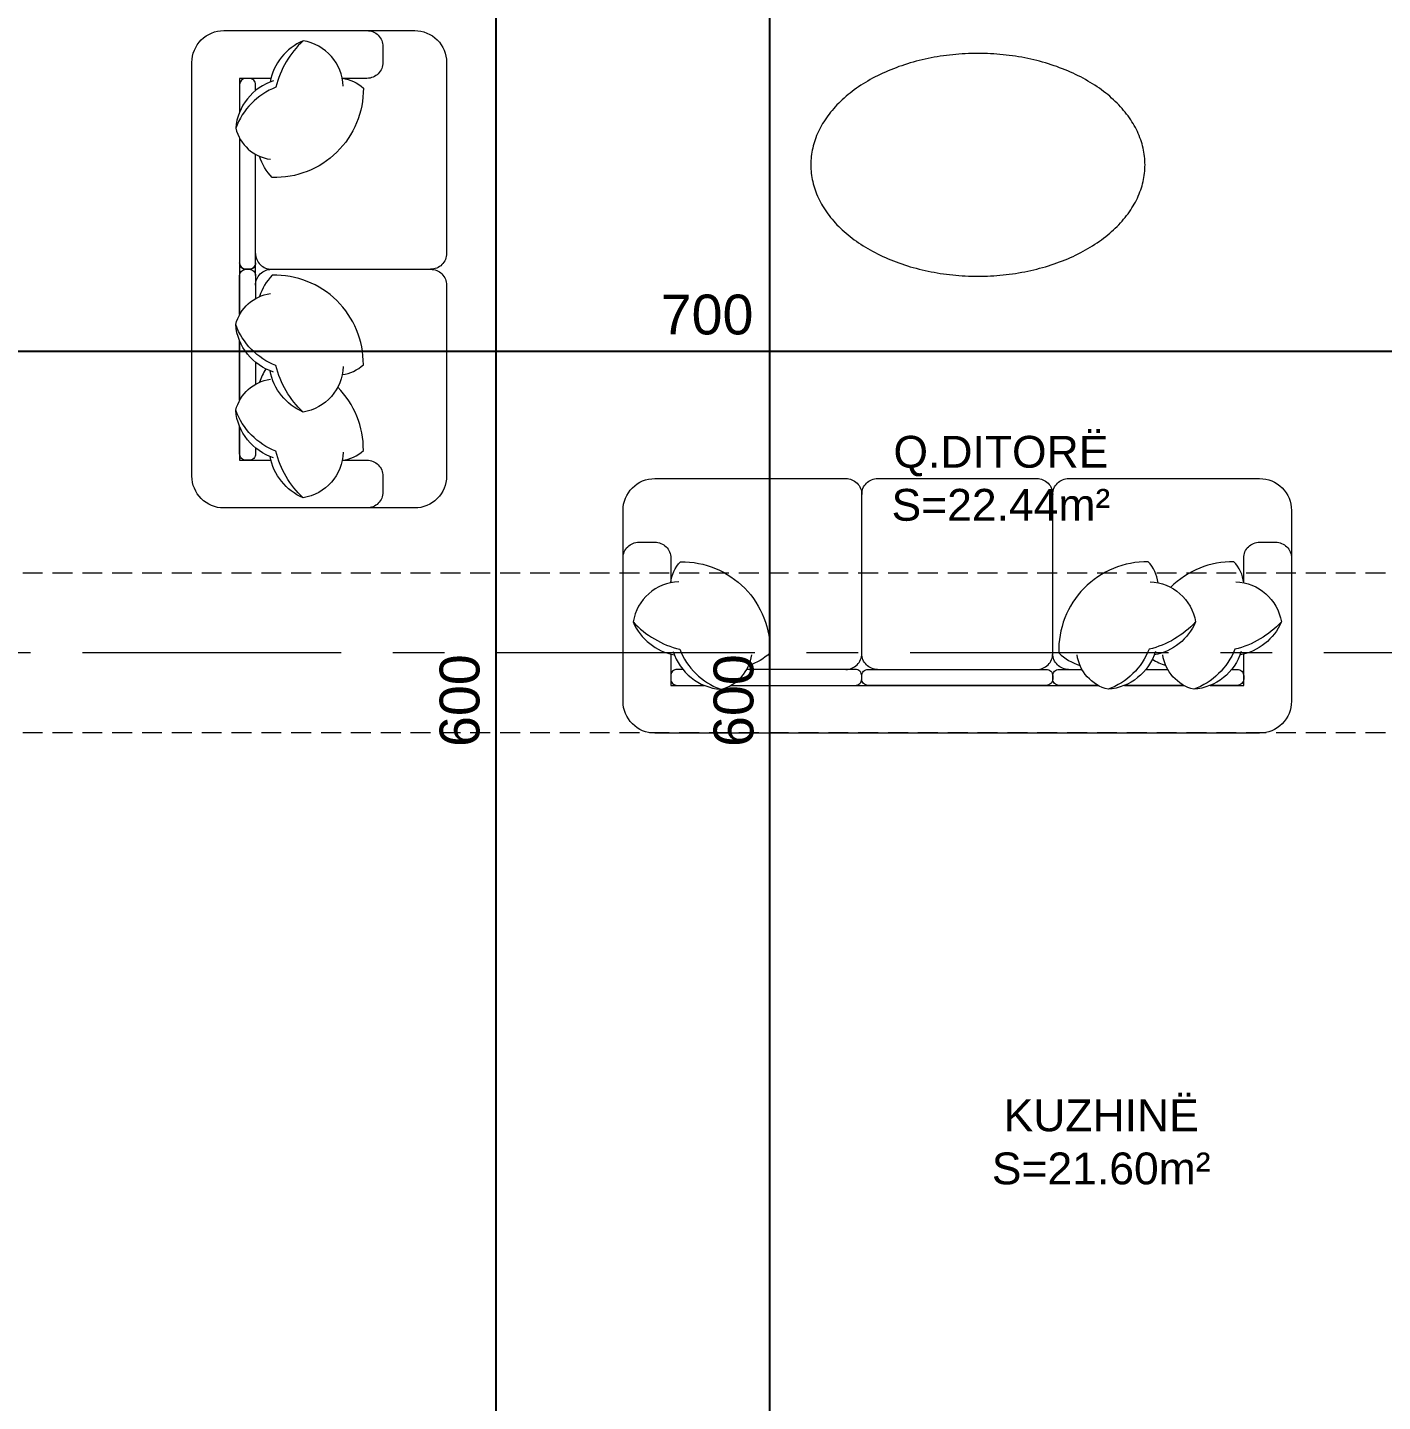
# Model space of a CAD drawing. Header units: centimetres. Extents: x 99002 to 104403, y -55119 to -48358.
# Drawn here: x 102530.8 to 102956.5, y -53657.6 to -53225.8 of the extents above; entities that cross this region are included whole.
import ezdxf

# ---------------------------------------------------------------- set-up
doc = ezdxf.new("R2010")
doc.units = ezdxf.units.CM
doc.header["$LTSCALE"] = 50
doc.header["$MEASUREMENT"] = 0
doc.linetypes.add('AXES', pattern=[2, 1.25, -0.25, 0.25, -0.25])
doc.linetypes.add('CACHE', pattern=[0.375, 0.25, -0.125])
doc.layers.get('0').update_dxf_attribs({"color": 8})
doc.layers.add('AXES', color=10, linetype='AXES')
doc.layers.add('COTE 50ème', color=1, linetype='Continuous')
for name, color, linetype, lineweight in [('BETON CACHE', 4, 'CACHE', 5), ('MACONNERIE COUPE', 7, 'Continuous', 30), ('mobilimi', 8, 'Continuous', 9)]:
    doc.layers.add(name, color=color, linetype=linetype, lineweight=lineweight)
doc.layers.add('DEMOL', color=7, linetype='Continuous', lineweight=60, true_color=0xb38600)
doc.styles.add('RS_TEXT_1.50', font='arial.ttf', dxfattribs={"height": 12.5})
doc.styles.add('RS_TXT_50', font='arial.ttf', dxfattribs={"height": 12.5})
doc.dimstyles.new('RS_50CM_LINEAIRE', dxfattribs={"dimscale": 5, "dimtxt": 12.5, "dimasz": 1.5, "dimexe": 1, "dimexo": 2.5, "dimgap": 1, "dimtad": 1, "dimdec": 1, "dimrnd": 0.5, "dimdsep": 46, "dimtxsty": 'RS_TXT_50', "dimblk1": 'ARCHTICK', "dimblk2": 'ARCHTICK', "dimsah": 1, "dimcen": 2.5, "dimdle": 1, "dimclrt": 4, "dimadec": 0, "dimazin": 2, "dimtfac": 1, "dimtdec": 1, "dimtix": 1, "dimtmove": 2, "dimatfit": 3, "dimfxl": 1, "dimtolj": 1, "dimtzin": 0, "dimarcsym": 0})

# ---------------------------------------------------------------- blocks, each defined once
blk = doc.blocks.new('A$Cb79da119')
at = {"layer": 'AXES', "lineweight": 5, "ltscale": 1.3}
blk.add_line((3195, -2560), (-1985, -2560), dxfattribs=at)
blk = doc.blocks.new('_ArchTick')
at = {"color": 0, "linetype": 'ByBlock', "const_width": 0.15}
blk.add_lwpolyline([(-0.5, -0.5), (0.5, 0.5)], dxfattribs=at)
blk = doc.blocks.new('*D1370')
at = {"layer": 'COTE 50ème', "color": 0, "lineweight": -2, "ltscale": 0.5, "transparency": 16777216}
for p, q in [((102394.34, -53366.95), (102394.34, -53322.5)), ((103094.34, -53357.42), (103094.34, -53322.5)), ((102389.34, -53327.5), (103099.34, -53327.5))]:
    blk.add_line(p, q, dxfattribs=at)
at = {"layer": 'Defpoints', "color": 0, "ltscale": 0.5, "transparency": 16777216}
for p in [(103094.34, -53327.5), (103094.34, -53369.92), (102394.34, -53379.45)]:
    blk.add_point(p, dxfattribs=at)
at = {"layer": 'COTE 50ème', "color": 0, "lineweight": -2, "ltscale": 0.5, "transparency": 16777216, "xscale": 7.5, "yscale": 7.5, "zscale": 7.5, "rotation": 180}
blk.add_blockref('_ArchTick', (102394.34, -53327.5), dxfattribs=at)
at = {"layer": 'COTE 50ème', "color": 0, "lineweight": -2, "ltscale": 0.5, "transparency": 16777216, "xscale": 7.5, "yscale": 7.5, "zscale": 7.5}
blk.add_blockref('_ArchTick', (103094.34, -53327.5), dxfattribs=at)
at = {"layer": 'COTE 50ème', "color": 4, "ltscale": 0.5, "transparency": 16777216, "insert": (102744.34, -53316.12), "char_height": 12.5, "attachment_point": 5, "style": 'RS_TXT_50'}
blk.add_mtext('\\A1;700', dxfattribs=at)
blk = doc.blocks.new('*D1453')
at = {"layer": 'COTE 50ème', "color": 0, "lineweight": -2, "ltscale": 0.5, "transparency": 16777216}
for p, q in [((102764.1, -53742.36), (102764.1, -53132.36)), ((102790.07, -53137.36), (102759.1, -53137.36)), ((102767.76, -53737.36), (102759.1, -53737.36))]:
    blk.add_line(p, q, dxfattribs=at)
at = {"layer": 'Defpoints', "color": 0, "ltscale": 0.5, "transparency": 16777216}
for p in [(102764.1, -53137.36), (102802.57, -53137.36), (102780.26, -53737.36)]:
    blk.add_point(p, dxfattribs=at)
at = {"layer": 'COTE 50ème', "color": 0, "lineweight": -2, "ltscale": 0.5, "transparency": 16777216, "xscale": 7.5, "yscale": 7.5, "zscale": 7.5}
for p, rotation in [((102764.1, -53137.36), 90), ((102764.1, -53737.36), 270)]:
    blk.add_blockref('_ArchTick', p, dxfattribs=dict(at, rotation=rotation))
at = {"layer": 'COTE 50ème', "color": 4, "ltscale": 0.5, "transparency": 16777216, "insert": (102752.72, -53437.36), "char_height": 12.5, "attachment_point": 5, "rotation": 90, "style": 'RS_TXT_50'}
blk.add_mtext('\\A1;600', dxfattribs=at)
blk = doc.blocks.new('*D1462')
at = {"layer": 'COTE 50ème', "color": 0, "lineweight": -2, "ltscale": 0.5, "transparency": 16777216}
for p, q in [((102678.05, -53742.36), (102678.05, -53132.36)), ((102577.13, -53137.36), (102683.05, -53137.36)), ((102610.21, -53737.36), (102683.05, -53737.36))]:
    blk.add_line(p, q, dxfattribs=at)
at = {"layer": 'Defpoints', "color": 0, "ltscale": 0.5, "transparency": 16777216}
for p in [(102564.63, -53137.36), (102678.05, -53137.36), (102597.71, -53737.36)]:
    blk.add_point(p, dxfattribs=at)
at = {"layer": 'COTE 50ème', "color": 0, "lineweight": -2, "ltscale": 0.5, "transparency": 16777216, "xscale": 7.5, "yscale": 7.5, "zscale": 7.5}
for p, rotation in [((102678.05, -53137.36), 90), ((102678.05, -53737.36), 270)]:
    blk.add_blockref('_ArchTick', p, dxfattribs=dict(at, rotation=rotation))
at = {"layer": 'COTE 50ème', "color": 4, "ltscale": 0.5, "transparency": 16777216, "insert": (102666.66, -53437.36), "char_height": 12.5, "attachment_point": 5, "rotation": 90, "style": 'RS_TXT_50'}
blk.add_mtext('\\A1;600', dxfattribs=at)

msp = doc.modelspace()

# ---------------------------------------------------------------- linework, layer by layer
at = {"layer": 'BETON CACHE', "lineweight": 5, "ltscale": 0.5}
msp.add_lwpolyline([(103229.34, -53397.36), (101029.34, -53397.36), (101029.34, -53447.36), (103229.34, -53447.36)], close=True, dxfattribs=at)
at = {"layer": 'mobilimi'}
for points in [[(102662.5, -53296.82, -0.414214), (102657.5, -53301.82, -0.414214), (102662.5, -53306.82), (102662.5, -53366.82, -0.414214), (102652.5, -53376.82), (102592.5, -53376.82, -0.414214), (102582.5, -53366.82), (102582.5, -53236.82, -0.414214), (102592.5, -53226.82), (102652.5, -53226.82, -0.414214), (102662.5, -53236.82), (102662.5, -53296.82, -0.414214), (102657.5, -53301.82, -0.414214), (102662.5, -53306.82)], [(102637.5, -53226.82, -0.414214), (102642.5, -53231.82), (102642.5, -53236.82, -0.414214), (102637.5, -53241.82), (102629.76, -53241.82)], [(102617.45, -53230, 0.14773), (102608.86, -53244.61, 0.213343), (102596.26, -53257.51, 0.178662)], [(102630.06, -53244.33, 0.356772), (102617.45, -53230, 0.249542), (102607.07, -53242.98, -9.61688)], [(102608.18, -53242.6, 0.306663), (102596.26, -53257.51, 0.30633), (102607.14, -53267.25, -0.872847)], [(102602.5, -53245.63), (102602.5, -53243.82, 0.414214), (102600.5, -53241.82), (102599.5, -53241.82, 0.414214), (102597.5, -53243.82)], [(102597.5, -53243.82), (102597.5, -53252.34, 0.414214)], [(102629.75, -53241.81, -0.165541), (102636.36, -53244.9, -0.425989), (102607.72, -53272.98, -0.121523), (102603.77, -53266.32, 7.115464)], [(102597.5, -53260.66), (102597.5, -53299.82, 0.414214), (102599.5, -53301.82), (102600.5, -53301.82, 0.414214), (102602.5, -53299.82), (102602.5, -53265.69, 0.414214)], [(102602.5, -53296.82, 0.414214), (102607.5, -53301.82)], [(102602.5, -53296.82, 0.414214), (102607.5, -53301.82), (102657.5, -53301.82, 0.414214)], [(102597.5, -53316.05), (102597.5, -53303.82, -0.414214), (102599.5, -53301.82), (102600.5, -53301.82, -0.414214), (102602.5, -53303.82), (102602.5, -53311.01, -0.414214)], [(102602.5, -53306.82, -0.414214), (102607.5, -53301.82)], [(102602.5, -53306.82, -0.414214), (102607.5, -53301.82), (102657.5, -53301.82, -0.414214)], [(102629.75, -53334.89, 0.165541), (102636.36, -53331.8, 0.425989), (102607.72, -53303.72, 0.121523), (102603.77, -53310.39, -7.115464)], [(102608.18, -53334.11, -0.306663), (102596.26, -53319.19, -0.30633), (102607.14, -53309.45, 0.872847)], [(102617.45, -53346.7, -0.14773), (102608.86, -53332.09, -0.213343), (102596.26, -53319.19, -0.178662)], [(102597.5, -53342.98), (102597.5, -53324.37, -0.414214)], [(102602.5, -53331.07), (102602.5, -53337.95, -0.414214)], [(102605.72, -53333.13, 0.071865), (102603.77, -53337.32, -7.115464)], [(102630.06, -53332.37, -0.356772), (102617.45, -53346.7, -0.249542), (102607.07, -53333.72, 9.61688)], [(102608.18, -53361.04, -0.306663), (102596.26, -53346.13, -0.30633), (102607.14, -53336.39, 0.872847)], [(102629.75, -53361.83, 0.165541), (102636.36, -53358.74, 0.200231), (102628.31, -53338.89, 0.121523)], [(102617.45, -53373.64, -0.14773), (102608.86, -53359.02, -0.213343), (102596.26, -53346.13, -0.178662)], [(102597.5, -53359.82), (102597.5, -53351.3, -0.414214)], [(102597.5, -53351.3), (102597.5, -53361.82), (102607.33, -53361.82, -0.414214)], [(102602.5, -53358), (102602.5, -53359.82, -0.414214), (102600.5, -53361.82), (102599.5, -53361.82, -0.414214), (102597.5, -53359.82)], [(102630.06, -53359.31, -0.356772), (102617.45, -53373.64, -0.249542), (102607.07, -53360.65, 9.61688)], [(102629.76, -53361.82), (102637.5, -53361.82, -0.414214), (102642.5, -53366.82), (102642.5, -53371.82, -0.414214), (102637.5, -53376.82)], [(102787.93, -53427.57, 0.414214), (102792.93, -53422.57), (102792.93, -53372.57, 0.414214)], [(102857.93, -53427.57, -0.414214), (102852.93, -53422.57), (102852.93, -53372.57, -0.414214)], [(102717.93, -53392.57, -0.414214), (102722.93, -53387.57), (102727.93, -53387.57, -0.414214), (102732.93, -53392.57), (102732.93, -53400.32)], [(102912.93, -53400.32), (102912.93, -53392.57, -0.414214), (102917.93, -53387.57), (102922.93, -53387.57, -0.414214), (102927.93, -53392.57)], [(102732.92, -53400.32, -0.165541), (102736.02, -53393.71, -0.425989), (102764.1, -53422.36, -0.121523), (102757.43, -53426.3, 7.115464)], [(102886.01, -53400.32, 0.165541), (102882.92, -53393.71, 0.425989), (102854.83, -53422.36, 0.121523), (102861.5, -53426.3, -7.115464)], [(102912.94, -53400.32, 0.165541), (102909.85, -53393.71, 0.200231), (102890, -53401.76, 0.121523)], [(102735.44, -53400.01, 0.356772), (102721.12, -53412.62, 0.249542), (102734.1, -53423, -9.61688)], [(102883.49, -53400.01, -0.356772), (102897.82, -53412.62, -0.249542), (102884.83, -53423, 9.61688)], [(102910.42, -53400.01, -0.356772), (102924.75, -53412.62, -0.249542), (102911.77, -53423, 9.61688)], [(102721.12, -53412.62, 0.14773), (102735.73, -53421.21, 0.213343), (102748.62, -53433.81, 0.178662)], [(102897.82, -53412.62, -0.14773), (102883.2, -53421.21, -0.213343), (102870.31, -53433.81, -0.178662)], [(102924.75, -53412.62, -0.14773), (102910.14, -53421.21, -0.213343), (102897.24, -53433.81, -0.178662)], [(102733.71, -53421.89, 0.306663), (102748.62, -53433.81, 0.30633), (102758.37, -53422.93, -0.872847)], [(102797.93, -53427.57, -0.414214), (102792.93, -53422.57)], [(102847.93, -53427.57, 0.414214), (102852.93, -53422.57)], [(102885.22, -53421.89, -0.306663), (102870.31, -53433.81, -0.30633), (102860.57, -53422.93, 0.872847)], [(102884.24, -53424.35, 0.071865), (102888.44, -53426.3, -7.115464)], [(102912.16, -53421.89, -0.306663), (102897.24, -53433.81, -0.30633), (102887.5, -53422.93, 0.872847)], [(102902.41, -53432.57), (102912.93, -53432.57), (102912.93, -53422.74, -0.414214)], [(102736.75, -53427.57), (102734.93, -53427.57, 0.414214), (102732.93, -53429.57), (102732.93, -53430.57, 0.414214), (102734.93, -53432.57)], [(102751.77, -53432.57), (102790.93, -53432.57, 0.414214), (102792.93, -53430.57), (102792.93, -53429.57, 0.414214), (102790.93, -53427.57), (102756.8, -53427.57, 0.414214)], [(102867.16, -53432.57), (102854.93, -53432.57, -0.414214), (102852.93, -53430.57), (102852.93, -53429.57, -0.414214), (102854.93, -53427.57), (102862.13, -53427.57, -0.414214)], [(102882.18, -53427.57), (102889.06, -53427.57, -0.414214)], [(102909.12, -53427.57), (102910.93, -53427.57, -0.414214), (102912.93, -53429.57), (102912.93, -53430.57, -0.414214), (102910.93, -53432.57)], [(102734.93, -53432.57), (102743.45, -53432.57, 0.414214)], [(102894.1, -53432.57), (102875.48, -53432.57, -0.414214)], [(102910.93, -53432.57), (102902.41, -53432.57, -0.414214)]]:
    msp.add_lwpolyline(points, format="xyb", dxfattribs=at)
for points in [[(102607.33, -53241.82), (102597.5, -53241.82), (102597.5, -53252.34)], [(102597.5, -53260.66), (102597.5, -53316.05)], [(102597.5, -53324.37), (102597.5, -53342.98)], [(102732.93, -53422.74), (102732.93, -53432.57), (102743.45, -53432.57)], [(102751.77, -53432.57), (102867.16, -53432.57)], [(102875.48, -53432.57), (102894.1, -53432.57)]]:
    msp.add_lwpolyline(points, dxfattribs=at)
for points in [[(102597.5, -53299.82), (102597.5, -53303.82, -0.414214), (102599.5, -53301.82), (102600.5, -53301.82, -0.414214), (102602.5, -53303.82), (102602.5, -53299.82, -0.414214), (102600.5, -53301.82), (102599.5, -53301.82, -0.414214)], [(102717.93, -53377.57, -0.414214), (102727.93, -53367.57), (102787.93, -53367.57, -0.414214), (102792.93, -53372.57, -0.414214), (102797.93, -53367.57), (102847.93, -53367.57, -0.414214), (102852.93, -53372.57, -0.414214), (102857.93, -53367.57), (102917.93, -53367.57, -0.414214), (102927.93, -53377.57), (102927.93, -53437.57, -0.414214), (102917.93, -53447.57), (102727.93, -53447.57, -0.414214), (102717.93, -53437.57)], [(102850.93, -53432.57), (102794.93, -53432.57, -0.414214), (102792.93, -53430.57), (102792.93, -53429.57, -0.414214), (102794.93, -53427.57), (102850.93, -53427.57, -0.414214), (102852.93, -53429.57), (102852.93, -53430.57, -0.414214)]]:
    msp.add_lwpolyline(points, format="xyb", close=True, dxfattribs=at)
msp.add_polyline3d([(102776.92, -53268.99, 0), (102776.93, -53269.66, 0), (102776.96, -53270.32, 0), (102777, -53270.98, 0), (102777.07, -53271.64, 0), (102777.15, -53272.3, 0), (102777.26, -53272.96, 0), (102777.38, -53273.62, 0), (102777.52, -53274.27, 0), (102777.68, -53274.93, 0), (102777.86, -53275.58, 0), (102778.05, -53276.23, 0), (102778.27, -53276.87, 0), (102778.5, -53277.52, 0), (102778.75, -53278.16, 0), (102779.02, -53278.8, 0), (102779.31, -53279.43, 0), (102779.61, -53280.06, 0), (102779.93, -53280.69, 0), (102780.28, -53281.31, 0), (102780.63, -53281.93, 0), (102781.01, -53282.54, 0), (102781.4, -53283.15, 0), (102781.81, -53283.75, 0), (102782.24, -53284.35, 0), (102782.69, -53284.94, 0), (102783.15, -53285.53, 0), (102783.62, -53286.11, 0), (102784.12, -53286.69, 0), (102784.63, -53287.25, 0), (102785.15, -53287.82, 0), (102785.7, -53288.37, 0), (102786.25, -53288.92, 0), (102786.83, -53289.46, 0), (102787.42, -53289.99, 0), (102788.02, -53290.52, 0), (102788.64, -53291.04, 0), (102789.27, -53291.55, 0), (102789.92, -53292.05, 0), (102790.58, -53292.54, 0), (102791.26, -53293.03, 0), (102791.95, -53293.51, 0), (102792.65, -53293.98, 0), (102793.36, -53294.44, 0), (102794.09, -53294.89, 0), (102794.83, -53295.33, 0), (102795.59, -53295.76, 0), (102796.35, -53296.18, 0), (102797.13, -53296.59, 0), (102797.92, -53297, 0), (102798.72, -53297.39, 0), (102799.53, -53297.77, 0), (102800.35, -53298.14, 0), (102801.19, -53298.5, 0), (102802.03, -53298.85, 0), (102802.88, -53299.19, 0), (102803.74, -53299.52, 0), (102804.61, -53299.84, 0), (102805.49, -53300.15, 0), (102806.38, -53300.45, 0), (102807.28, -53300.73, 0), (102808.19, -53301, 0), (102809.1, -53301.27, 0), (102810.02, -53301.52, 0), (102810.94, -53301.76, 0), (102811.88, -53301.98, 0), (102812.82, -53302.2, 0), (102813.76, -53302.4, 0), (102814.71, -53302.59, 0), (102815.67, -53302.77, 0), (102816.63, -53302.94, 0), (102817.6, -53303.1, 0), (102818.57, -53303.24, 0), (102819.54, -53303.37, 0), (102820.52, -53303.49, 0), (102821.5, -53303.59, 0), (102822.48, -53303.69, 0), (102823.47, -53303.77, 0), (102824.46, -53303.84, 0), (102825.45, -53303.89, 0), (102826.44, -53303.94, 0), (102827.43, -53303.97, 0), (102828.42, -53303.99, 0), (102829.42, -53303.99, 0), (102830.41, -53303.99, 0), (102831.4, -53303.97, 0), (102832.4, -53303.94, 0), (102833.39, -53303.89, 0), (102834.38, -53303.84, 0), (102835.37, -53303.77, 0), (102836.35, -53303.69, 0), (102837.34, -53303.59, 0), (102838.32, -53303.49, 0), (102839.29, -53303.37, 0), (102840.27, -53303.24, 0), (102841.24, -53303.1, 0), (102842.2, -53302.94, 0), (102843.17, -53302.77, 0), (102844.12, -53302.59, 0), (102845.07, -53302.4, 0), (102846.02, -53302.2, 0), (102846.96, -53301.98, 0), (102847.89, -53301.76, 0), (102848.82, -53301.52, 0), (102849.74, -53301.27, 0), (102850.65, -53301, 0), (102851.56, -53300.73, 0), (102852.45, -53300.45, 0), (102853.34, -53300.15, 0), (102854.22, -53299.84, 0), (102855.09, -53299.52, 0), (102855.95, -53299.19, 0), (102856.81, -53298.85, 0), (102857.65, -53298.5, 0), (102858.48, -53298.14, 0), (102859.3, -53297.77, 0), (102860.12, -53297.39, 0), (102860.92, -53297, 0), (102861.71, -53296.59, 0), (102862.48, -53296.18, 0), (102863.25, -53295.76, 0), (102864, -53295.33, 0), (102864.74, -53294.89, 0), (102865.47, -53294.44, 0), (102866.19, -53293.98, 0), (102866.89, -53293.51, 0), (102867.58, -53293.03, 0), (102868.26, -53292.54, 0), (102868.92, -53292.05, 0), (102869.56, -53291.55, 0), (102870.2, -53291.04, 0), (102870.82, -53290.52, 0), (102871.42, -53289.99, 0), (102872.01, -53289.46, 0), (102872.58, -53288.92, 0), (102873.14, -53288.37, 0), (102873.68, -53287.82, 0), (102874.21, -53287.25, 0), (102874.72, -53286.69, 0), (102875.21, -53286.11, 0), (102875.69, -53285.53, 0), (102876.15, -53284.94, 0), (102876.59, -53284.35, 0), (102877.02, -53283.75, 0), (102877.43, -53283.15, 0), (102877.83, -53282.54, 0), (102878.2, -53281.93, 0), (102878.56, -53281.31, 0), (102878.9, -53280.69, 0), (102879.22, -53280.06, 0), (102879.53, -53279.43, 0), (102879.82, -53278.8, 0), (102880.09, -53278.16, 0), (102880.34, -53277.52, 0), (102880.57, -53276.87, 0), (102880.78, -53276.23, 0), (102880.98, -53275.58, 0), (102881.16, -53274.93, 0), (102881.32, -53274.27, 0), (102881.46, -53273.62, 0), (102881.58, -53272.96, 0), (102881.68, -53272.3, 0), (102881.77, -53271.64, 0), (102881.83, -53270.98, 0), (102881.88, -53270.32, 0), (102881.91, -53269.66, 0), (102881.92, -53268.99, 0), (102881.91, -53268.33, 0), (102881.88, -53267.67, 0), (102881.83, -53267.01, 0), (102881.77, -53266.35, 0), (102881.68, -53265.69, 0), (102881.58, -53265.03, 0), (102881.46, -53264.37, 0), (102881.32, -53263.72, 0), (102881.16, -53263.06, 0), (102880.98, -53262.41, 0), (102880.78, -53261.76, 0), (102880.57, -53261.11, 0), (102880.34, -53260.47, 0), (102880.09, -53259.83, 0), (102879.82, -53259.19, 0), (102879.53, -53258.56, 0), (102879.22, -53257.93, 0), (102878.9, -53257.3, 0), (102878.56, -53256.68, 0), (102878.2, -53256.06, 0), (102877.83, -53255.45, 0), (102877.43, -53254.84, 0), (102877.02, -53254.24, 0), (102876.59, -53253.64, 0), (102876.15, -53253.05, 0), (102875.69, -53252.46, 0), (102875.21, -53251.88, 0), (102874.72, -53251.3, 0), (102874.21, -53250.74, 0), (102873.68, -53250.17, 0), (102873.14, -53249.62, 0), (102872.58, -53249.07, 0), (102872.01, -53248.53, 0), (102871.42, -53248, 0), (102870.82, -53247.47, 0), (102870.2, -53246.95, 0), (102869.56, -53246.44, 0), (102868.92, -53245.94, 0), (102868.26, -53245.44, 0), (102867.58, -53244.96, 0), (102866.89, -53244.48, 0), (102866.19, -53244.01, 0), (102865.47, -53243.55, 0), (102864.74, -53243.1, 0), (102864, -53242.66, 0), (102863.25, -53242.23, 0), (102862.48, -53241.81, 0), (102861.71, -53241.4, 0), (102860.92, -53240.99, 0), (102860.12, -53240.6, 0), (102859.3, -53240.22, 0), (102858.48, -53239.85, 0), (102857.65, -53239.49, 0), (102856.81, -53239.13, 0), (102855.95, -53238.79, 0), (102855.09, -53238.47, 0), (102854.22, -53238.15, 0), (102853.34, -53237.84, 0), (102852.45, -53237.54, 0), (102851.56, -53237.26, 0), (102850.65, -53236.98, 0), (102849.74, -53236.72, 0), (102848.82, -53236.47, 0), (102847.89, -53236.23, 0), (102846.96, -53236.01, 0), (102846.02, -53235.79, 0), (102845.07, -53235.59, 0), (102844.12, -53235.4, 0), (102843.17, -53235.22, 0), (102842.2, -53235.05, 0), (102841.24, -53234.89, 0), (102840.27, -53234.75, 0), (102839.29, -53234.62, 0), (102838.32, -53234.5, 0), (102837.34, -53234.39, 0), (102836.35, -53234.3, 0), (102835.37, -53234.22, 0), (102834.38, -53234.15, 0), (102833.39, -53234.09, 0), (102832.4, -53234.05, 0), (102831.4, -53234.02, 0), (102830.41, -53234, 0), (102829.42, -53233.99, 0), (102828.42, -53234, 0), (102827.43, -53234.02, 0), (102826.44, -53234.05, 0), (102825.45, -53234.09, 0), (102824.46, -53234.15, 0), (102823.47, -53234.22, 0), (102822.48, -53234.3, 0), (102821.5, -53234.39, 0), (102820.52, -53234.5, 0), (102819.54, -53234.62, 0), (102818.57, -53234.75, 0), (102817.6, -53234.89, 0), (102816.63, -53235.05, 0), (102815.67, -53235.22, 0), (102814.71, -53235.4, 0), (102813.76, -53235.59, 0), (102812.82, -53235.79, 0), (102811.88, -53236.01, 0), (102810.94, -53236.23, 0), (102810.02, -53236.47, 0), (102809.1, -53236.72, 0), (102808.19, -53236.98, 0), (102807.28, -53237.26, 0), (102806.38, -53237.54, 0), (102805.49, -53237.84, 0), (102804.61, -53238.15, 0), (102803.74, -53238.47, 0), (102802.88, -53238.79, 0), (102802.03, -53239.13, 0), (102801.19, -53239.49, 0), (102800.35, -53239.85, 0), (102799.53, -53240.22, 0), (102798.72, -53240.6, 0), (102797.92, -53240.99, 0), (102797.13, -53241.4, 0), (102796.35, -53241.81, 0), (102795.59, -53242.23, 0), (102794.83, -53242.66, 0), (102794.09, -53243.1, 0), (102793.36, -53243.55, 0), (102792.65, -53244.01, 0), (102791.95, -53244.48, 0), (102791.26, -53244.96, 0), (102790.58, -53245.44, 0), (102789.92, -53245.94, 0), (102789.27, -53246.44, 0), (102788.64, -53246.95, 0), (102788.02, -53247.47, 0), (102787.42, -53248, 0), (102786.83, -53248.53, 0), (102786.25, -53249.07, 0), (102785.7, -53249.62, 0), (102785.15, -53250.17, 0), (102784.63, -53250.74, 0), (102784.12, -53251.3, 0), (102783.62, -53251.88, 0), (102783.15, -53252.46, 0), (102782.69, -53253.05, 0), (102782.24, -53253.64, 0), (102781.81, -53254.24, 0), (102781.4, -53254.84, 0), (102781.01, -53255.45, 0), (102780.63, -53256.06, 0), (102780.28, -53256.68, 0), (102779.93, -53257.3, 0), (102779.61, -53257.93, 0), (102779.31, -53258.56, 0), (102779.02, -53259.19, 0), (102778.75, -53259.83, 0), (102778.5, -53260.47, 0), (102778.27, -53261.11, 0), (102778.05, -53261.76, 0), (102777.86, -53262.41, 0), (102777.68, -53263.06, 0), (102777.52, -53263.72, 0), (102777.38, -53264.37, 0), (102777.26, -53265.03, 0), (102777.15, -53265.69, 0), (102777.07, -53266.35, 0), (102777, -53267.01, 0), (102776.96, -53267.67, 0), (102776.93, -53268.33, 0), (102776.92, -53268.99, 0)], dxfattribs=at)

# ---------------------------------------------------------------- block references
at = {"layer": 'MACONNERIE COUPE', "lineweight": 5, "ltscale": 0.5}
msp.add_blockref('A$Cb79da119', (101124.34, -50862.36), dxfattribs=at)

# ---------------------------------------------------------------- texts
at = {"layer": 'DEMOL', "lineweight": -2, "char_height": 10, "width": 93.9293, "attachment_point": 5, "style": 'RS_TEXT_1.50'}
for s, insert in [('Q.DITORË\\PS=22.44m²', (102836.65, -53367.57)), ('KUZHINË\\PS=21.60m²', (102868.15, -53576.09))]:
    msp.add_mtext(s, dxfattribs=dict(at, insert=insert))

# ---------------------------------------------------------------- dimensions: what is measured, and where the dimension line sits
at = {"layer": 'COTE 50ème', "ltscale": 0.5}
for base, p1, p2, picture, middle in [((102678.05, -53137.36), (102597.71, -53737.36), (102564.63, -53137.36), '*D1462', (102666.66, -53437.36)), ((102764.1, -53137.36), (102780.26, -53737.36), (102802.57, -53137.36), '*D1453', (102752.72, -53437.36))]:
    dim = msp.add_linear_dim(base=base, p1=p1, p2=p2, angle=90, dimstyle='RS_50CM_LINEAIRE', dxfattribs=at)
    dim.commit()
    dim.dimension.update_dxf_attribs({"geometry": picture, "text_midpoint": middle})
dim = msp.add_linear_dim(base=(103094.34, -53327.5), p1=(102394.34, -53379.45), p2=(103094.34, -53369.92), dimstyle='RS_50CM_LINEAIRE', dxfattribs=at)
dim.commit()
dim.dimension.update_dxf_attribs({"geometry": '*D1370', "text_midpoint": (102744.34, -53316.12)})

doc.saveas('drawing.dxf')
